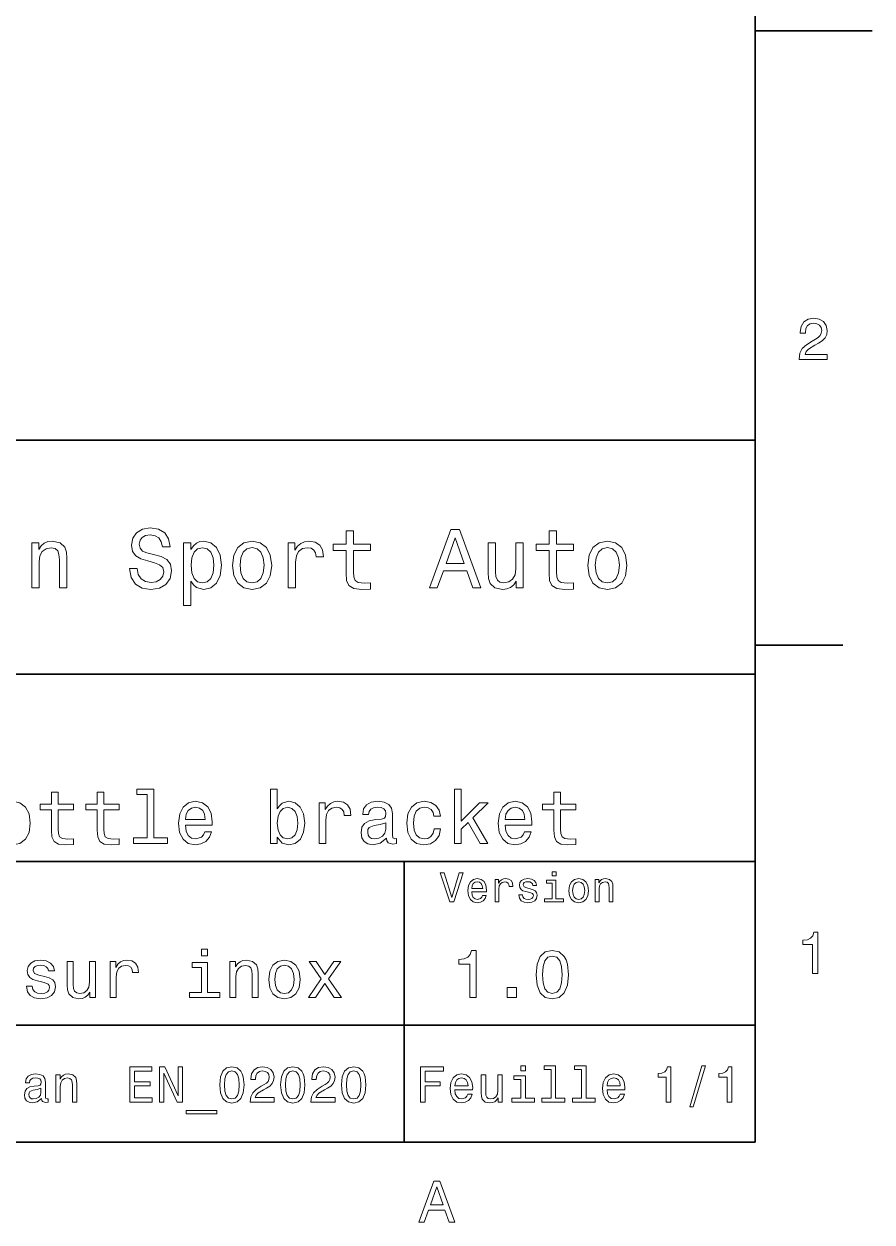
# Model space of a CAD drawing. Extents: x 0 to 297, y 0 to 210.
# Drawn here: x 224.5 to 297, y 3.2 to 105.6 of the extents above; entities that cross this region are included whole.
import ezdxf

# ---------------------------------------------------------------- set-up
doc = ezdxf.new("R2010")
doc.units = 0

msp = doc.modelspace()

# ---------------------------------------------------------------- linework, layer by layer
at = {"color": 7, "lineweight": 35}
for p, q in [((287, 10), (287, 200)), ((97, 70), (287, 70)), ((287, 70), (287, 10)), ((162, 50), (287, 50)), ((162, 34), (287, 34)), ((257, 10), (257, 34)), ((162, 20), (287, 20)), ((10, 10), (287, 10)), ((97, 10), (287, 10))]:
    msp.add_line(p, q, dxfattribs=at)
at = {"color": 7, "lineweight": 35, "ltscale": 0.25}
msp.add_line((287, 105), (297, 105), dxfattribs=at)
at = {"color": 7, "lineweight": 35, "ltscale": 0.1875}
msp.add_line((287, 52.5), (294.5, 52.5), dxfattribs=at)
at = {"color": 7, "lineweight": 13}
for points in [[(290.76947, 76.916786), (293.175079, 76.916786), (293.175079, 77.350502), (291.273773, 77.350502), (291.3797, 77.587532), (291.561249, 77.784218), (292.121033, 78.142288), (292.418579, 78.293587), (292.751434, 78.510445), (292.988464, 78.762604), (293.124634, 79.060158), (293.175079, 79.398056), (293.089355, 79.821686), (292.852325, 80.154541), (292.489197, 80.366356), (292.020172, 80.442001), (291.536041, 80.35627), (291.167877, 80.119232), (290.930847, 79.740997), (290.850159, 79.241714), (290.850159, 79.171112), (291.309082, 79.171112), (291.309082, 79.211456), (291.354462, 79.554398), (291.490631, 79.806557), (291.707489, 79.967941), (291.994965, 80.023415), (292.287476, 79.972984), (292.504333, 79.846901), (292.645538, 79.650215), (292.695984, 79.403099), (292.660675, 79.171112), (292.56485, 78.974426), (292.403473, 78.802956), (292.181549, 78.651657), (291.884003, 78.490273), (291.389771, 78.177589), (291.041779, 77.844742), (290.835022, 77.441284), (290.76947, 76.931915)], [(234.20462, 59.030979), (233.548996, 59.030979), (233.693085, 58.267288), (234.053314, 57.70533), (234.608078, 57.366714), (235.357361, 57.244236), (236.099426, 57.359509), (236.654175, 57.67651), (237.007202, 58.17363), (237.136902, 58.82925), (237.028824, 59.420029), (236.726227, 59.801872), (236.236313, 60.054031), (235.580704, 60.241352), (235.018738, 60.378242), (234.651306, 60.536743), (234.442368, 60.767288), (234.377533, 61.127522), (234.442368, 61.451729), (234.629684, 61.696686), (234.917877, 61.862389), (235.314133, 61.920029), (235.71759, 61.84798), (236.034592, 61.653458), (236.24353, 61.32925), (236.344391, 60.889767), (237, 60.889767), (237, 60.904179), (236.884735, 61.581409), (236.546112, 62.085732), (236.01297, 62.402737), (235.292511, 62.510807), (234.644104, 62.402737), (234.139771, 62.100143), (233.815567, 61.631844), (233.700287, 61.026657), (233.793961, 60.486309), (234.067734, 60.118874), (234.5, 59.873917), (235.09079, 59.6866), (235.674362, 59.520893), (236.113831, 59.362389), (236.380402, 59.131844), (236.47406, 58.757202), (236.387619, 58.375359), (236.164276, 58.087173), (235.825653, 57.907059), (235.386169, 57.849422), (234.896255, 57.928673), (234.521622, 58.159222), (234.283875, 58.533859)], [(252.05043, 60.579971), (252.05043, 58.64193), (252.093658, 58.015129), (252.29538, 57.582851), (252.698853, 57.330688), (253.383286, 57.244236), (254.132568, 57.280258), (254.132568, 57.827808), (253.585022, 57.78458), (253.087891, 57.842216), (252.82132, 58.022331), (252.706055, 58.324928), (252.684448, 58.75), (252.684448, 60.579971), (254.132568, 60.579971), (254.132568, 61.120316), (252.684448, 61.120316), (252.684448, 62.251438), (252.05043, 62.251438), (252.05043, 61.120316), (250.955322, 61.120316), (250.955322, 60.579971)], [(259.175781, 57.381123), (259.838623, 57.381123), (260.364563, 58.850864), (262.360229, 58.850864), (262.886169, 57.381123), (263.563416, 57.381123), (261.733429, 62.388329), (260.998566, 62.388329)], [(260.595093, 59.463257), (261.365997, 61.667866), (262.136902, 59.463257)], [(269.399109, 60.579971), (269.399109, 58.64193), (269.442352, 58.015129), (269.644073, 57.582851), (270.047546, 57.330688), (270.731995, 57.244236), (271.481262, 57.280258), (271.481262, 57.827808), (270.933716, 57.78458), (270.436584, 57.842216), (270.170013, 58.022331), (270.054749, 58.324928), (270.033142, 58.75), (270.033142, 60.579971), (271.481262, 60.579971), (271.481262, 61.120316), (270.033142, 61.120316), (270.033142, 62.251438), (269.399109, 62.251438), (269.399109, 61.120316), (268.304016, 61.120316), (268.304016, 60.579971)], [(225.177246, 57.381123), (225.811249, 57.381123), (225.811249, 59.614552), (225.876083, 60.12608), (226.085022, 60.500717), (226.409225, 60.731266), (226.841507, 60.817722), (227.187317, 60.745674), (227.403458, 60.551151), (227.511536, 60.226944), (227.547546, 59.794666), (227.547546, 57.381123), (228.181564, 57.381123), (228.181564, 59.924351), (228.15274, 60.435879), (228.023056, 60.86095), (227.597992, 61.25), (226.935165, 61.386887), (226.567719, 61.336452), (226.257935, 61.199566), (225.991364, 60.969017), (225.782425, 60.659222), (225.782425, 61.25), (225.177246, 61.25)], [(238.786743, 60.652016), (238.786743, 61.25), (238.15274, 61.25), (238.15274, 55.882565), (238.786743, 55.882565), (238.786743, 57.971901), (239.010101, 57.633286), (239.262253, 57.409943), (239.896271, 57.244236), (240.50145, 57.381123), (240.976959, 57.791786), (241.286743, 58.440201), (241.402023, 59.319164), (241.286743, 60.190922), (240.976959, 60.839336), (240.50145, 61.242794), (239.896271, 61.386887), (239.550446, 61.343658), (239.255051, 61.206772), (239.002899, 60.976223)], [(239.788193, 57.8134), (239.363129, 57.907059), (239.053314, 58.195244), (238.858795, 58.663544), (238.793945, 59.319164), (238.858795, 59.967579), (239.053314, 60.435879), (239.363129, 60.716858), (239.788193, 60.817722), (240.177246, 60.716858), (240.48703, 60.428673), (240.681564, 59.960373), (240.753601, 59.319164), (240.681564, 58.67075), (240.48703, 58.195244), (240.177246, 57.907059)], [(242.338623, 59.311958), (242.453888, 58.432995), (242.785309, 57.78458), (243.311249, 57.381123), (244.017303, 57.244236), (244.716141, 57.381123), (245.242081, 57.777374), (245.573486, 58.425793), (245.695969, 59.311958), (245.573486, 60.190922), (245.242081, 60.846542), (244.716141, 61.242794), (244.017303, 61.386887), (243.311249, 61.242794), (242.785309, 60.839336), (242.453888, 60.190922)], [(242.98703, 59.319164), (243.05188, 59.967579), (243.253601, 60.435879), (243.57782, 60.72406), (244.017303, 60.824928), (244.449585, 60.72406), (244.773773, 60.443081), (244.97551, 59.967579), (245.047546, 59.319164), (244.97551, 58.663544), (244.773773, 58.188038), (244.449585, 57.899853), (244.017303, 57.806194), (243.57782, 57.899853), (243.253601, 58.188038), (243.05188, 58.663544)], [(247.100861, 57.381123), (247.734863, 57.381123), (247.734863, 59.592937), (247.799713, 60.12608), (247.994232, 60.507923), (248.311249, 60.738472), (248.736313, 60.817722), (249.053314, 60.767288), (249.291077, 60.623199), (249.435165, 60.378242), (249.485596, 60.046829), (250.126801, 60.046829), (250.040344, 60.630402), (249.802597, 61.048271), (249.406342, 61.30043), (248.865997, 61.386887), (248.498566, 61.32925), (248.181549, 61.185158), (247.900574, 60.940201), (247.677246, 60.608788), (247.677246, 61.25), (247.100861, 61.25)], [(267.194519, 61.25), (266.560516, 61.25), (266.560516, 59.016571), (266.488464, 58.497837), (266.279541, 58.123196), (265.955322, 57.892651), (265.530243, 57.820602), (265.19165, 57.878242), (264.975494, 58.051151), (264.853027, 58.346542), (264.824219, 58.764408), (264.824219, 61.25), (264.190186, 61.25), (264.190186, 58.706772), (264.211792, 58.195244), (264.348694, 57.770172), (264.766571, 57.381123), (265.436584, 57.244236), (265.796814, 57.294666), (266.106628, 57.424351), (266.373199, 57.647694), (266.589325, 57.971901), (266.589325, 57.381123), (267.194519, 57.381123)], [(272.698853, 59.311958), (272.814117, 58.432995), (273.145508, 57.78458), (273.671448, 57.381123), (274.377502, 57.244236), (275.076355, 57.381123), (275.602295, 57.777374), (275.933716, 58.425793), (276.056183, 59.311958), (275.933716, 60.190922), (275.602295, 60.846542), (275.076355, 61.242794), (274.377502, 61.386887), (273.671448, 61.242794), (273.145508, 60.839336), (272.814117, 60.190922)], [(273.34726, 59.319164), (273.412109, 59.967579), (273.613831, 60.435879), (273.938019, 60.72406), (274.377502, 60.824928), (274.809784, 60.72406), (275.134003, 60.443081), (275.335724, 59.967579), (275.407776, 59.319164), (275.335724, 58.663544), (275.134003, 58.188038), (274.809784, 57.899853), (274.377502, 57.806194), (273.938019, 57.899853), (273.613831, 58.188038), (273.412109, 58.663544)], [(235.051147, 39.706051), (235.051147, 36.010086), (233.877533, 36.010086), (233.877533, 35.530258), (236.78891, 35.530258), (236.78891, 36.010086), (235.621765, 36.010086), (235.621765, 40.185879), (234.156342, 40.185879), (234.156342, 39.706051)], [(246.164993, 36.068443), (246.586456, 35.569164), (247.163544, 35.407059), (247.708221, 35.530258), (248.142654, 35.899857), (248.414993, 36.489914), (248.518738, 37.274494), (248.414993, 38.059078), (248.136169, 38.642651), (247.708221, 39.005764), (247.163544, 39.135445), (246.592941, 38.966858), (246.359512, 38.759365), (246.164993, 38.480545), (246.164993, 40.185879), (245.594391, 40.185879), (245.594391, 35.530258), (246.164993, 35.530258)], [(261.318451, 35.530258), (261.889038, 35.530258), (261.889038, 36.755764), (262.485596, 37.332851), (263.510071, 35.530258), (264.152039, 35.530258), (262.874634, 37.728386), (264.184448, 39.012245), (263.464691, 39.012245), (261.889038, 37.443081), (261.889038, 40.185879), (261.318451, 40.185879)], [(222.037476, 37.268009), (222.14122, 36.476944), (222.439484, 35.893372), (222.912827, 35.530258), (223.548279, 35.407059), (224.177246, 35.530258), (224.650574, 35.886887), (224.948853, 36.470459), (225.059082, 37.268009), (224.948853, 38.059078), (224.650574, 38.649136), (224.177246, 39.005764), (223.548279, 39.135445), (222.912827, 39.005764), (222.439484, 38.642651), (222.14122, 38.059078)], [(226.874649, 38.409222), (226.874649, 36.664986), (226.913544, 36.100864), (227.095108, 35.711815), (227.458221, 35.484871), (228.074219, 35.407059), (228.748566, 35.43948), (228.748566, 35.932274), (228.255768, 35.893372), (227.808365, 35.945244), (227.568451, 36.107349), (227.464706, 36.379681), (227.445251, 36.762245), (227.445251, 38.409222), (228.748566, 38.409222), (228.748566, 38.895531), (227.445251, 38.895531), (227.445251, 39.913544), (226.874649, 39.913544), (226.874649, 38.895531), (225.889053, 38.895531), (225.889053, 38.409222)], [(230.778107, 38.409222), (230.778107, 36.664986), (230.817001, 36.100864), (230.998566, 35.711815), (231.361679, 35.484871), (231.977661, 35.407059), (232.652023, 35.43948), (232.652023, 35.932274), (232.159225, 35.893372), (231.711823, 35.945244), (231.471909, 36.107349), (231.368164, 36.379681), (231.348709, 36.762245), (231.348709, 38.409222), (232.652023, 38.409222), (232.652023, 38.895531), (231.348709, 38.895531), (231.348709, 39.913544), (230.778107, 39.913544), (230.778107, 38.895531), (229.792511, 38.895531), (229.792511, 38.409222)], [(238.319168, 37.105907), (240.601593, 37.105907), (240.608063, 37.371758), (240.504333, 38.117435), (240.219025, 38.675072), (239.765137, 39.012245), (239.162109, 39.135445), (238.572052, 39.005764), (238.118164, 38.642651), (237.82637, 38.052593), (237.722626, 37.274494), (237.819885, 36.476944), (238.111679, 35.893372), (238.559082, 35.530258), (239.142654, 35.407059), (239.648422, 35.491352), (240.0634, 35.711815), (240.368164, 36.061958), (240.543228, 36.528816), (239.979111, 36.528816), (239.862396, 36.269451), (239.693802, 36.074928), (239.213974, 35.919308), (238.844391, 35.990631), (238.565567, 36.217579), (238.384003, 36.587173), (238.319168, 37.086452)], [(249.744232, 35.530258), (250.31485, 35.530258), (250.31485, 37.520893), (250.373199, 38.000721), (250.548279, 38.344379), (250.833588, 38.551872), (251.216141, 38.623199), (251.501434, 38.577808), (251.715424, 38.448124), (251.845108, 38.227665), (251.890503, 37.929394), (252.46759, 37.929394), (252.389771, 38.454609), (252.175797, 38.830692), (251.819168, 39.057636), (251.332855, 39.135445), (251.002167, 39.083572), (250.716858, 38.953888), (250.463989, 38.733429), (250.26297, 38.435158), (250.26297, 39.012245), (249.744232, 39.012245)], [(255.502167, 35.98415), (255.502167, 35.964695), (255.534576, 35.744236), (255.631851, 35.588615), (256.040344, 35.465416), (256.358063, 35.517288), (256.358063, 35.958214), (256.221924, 35.938759), (256.040344, 36.023052), (256.007935, 36.282421), (256.007935, 38.085014), (255.930115, 38.545387), (255.703171, 38.869595), (255.307648, 39.064121), (254.75, 39.135445), (254.205338, 39.057636), (253.803314, 38.837173), (253.550446, 38.493515), (253.466141, 38.039623), (253.466141, 38.000721), (253.978394, 38.000721), (254.023773, 38.273052), (254.166428, 38.467579), (254.399857, 38.584293), (254.73056, 38.629681), (255.048279, 38.59726), (255.275223, 38.5), (255.411377, 38.331409), (255.456787, 38.09798), (255.430847, 37.825645), (255.327087, 37.68948), (255.067719, 37.624638), (254.581421, 37.572765), (254.023773, 37.456051), (253.628235, 37.248558), (253.394806, 36.924351), (253.323486, 36.444523), (253.388336, 36.016571), (253.58934, 35.698845), (253.913544, 35.497837), (254.360962, 35.426514), (254.963989, 35.562679)], [(259.554749, 37.858067), (260.118896, 37.858067), (260.002167, 38.376801), (259.723328, 38.785301), (259.28891, 39.038185), (258.724792, 39.135445), (258.102295, 39.005764), (257.628967, 38.642651), (257.330688, 38.052593), (257.226959, 37.261528), (257.324219, 36.476944), (257.615997, 35.893372), (258.076355, 35.530258), (258.705322, 35.407059), (259.26297, 35.504322), (259.697418, 35.776657), (259.995667, 36.204609), (260.125366, 36.775215), (259.580688, 36.775215), (259.483429, 36.412102), (259.30188, 36.139767), (259.042511, 35.97118), (258.724792, 35.919308), (258.329254, 36.003601), (258.043945, 36.262966), (257.868896, 36.684437), (257.810516, 37.280979), (257.868896, 37.864552), (258.050446, 38.286022), (258.342224, 38.545387), (258.724792, 38.636166), (259.061951, 38.577808), (259.31485, 38.428673), (259.483429, 38.182274)], [(265.643372, 37.105907), (267.925781, 37.105907), (267.932281, 37.371758), (267.828522, 38.117435), (267.543213, 38.675072), (267.089355, 39.012245), (266.486328, 39.135445), (265.89624, 39.005764), (265.442383, 38.642651), (265.150574, 38.052593), (265.046814, 37.274494), (265.144104, 36.476944), (265.435883, 35.893372), (265.883301, 35.530258), (266.466858, 35.407059), (266.972626, 35.491352), (267.387604, 35.711815), (267.692383, 36.061958), (267.867432, 36.528816), (267.303314, 36.528816), (267.186584, 36.269451), (267.018005, 36.074928), (266.538177, 35.919308), (266.168579, 35.990631), (265.889771, 36.217579), (265.708221, 36.587173), (265.643372, 37.086452)], [(269.812683, 38.409222), (269.812683, 36.664986), (269.851593, 36.100864), (270.033142, 35.711815), (270.39624, 35.484871), (271.012268, 35.407059), (271.686584, 35.43948), (271.686584, 35.932274), (271.193787, 35.893372), (270.746399, 35.945244), (270.50647, 36.107349), (270.40274, 36.379681), (270.383301, 36.762245), (270.383301, 38.409222), (271.686584, 38.409222), (271.686584, 38.895531), (270.383301, 38.895531), (270.383301, 39.913544), (269.812683, 39.913544), (269.812683, 38.895531), (268.827087, 38.895531), (268.827087, 38.409222)], [(238.319168, 37.585735), (238.390488, 38.033138), (238.565567, 38.363831), (238.831421, 38.564842), (239.181549, 38.636166), (239.525223, 38.564842), (239.791077, 38.363831), (239.953171, 38.033138), (240.011536, 37.585735)], [(247.935165, 37.274494), (247.870331, 36.690922), (247.695251, 36.262966), (247.416428, 36.003601), (247.066284, 35.919308), (246.683716, 36.003601), (246.404907, 36.262966), (246.229828, 36.684437), (246.171478, 37.274494), (246.229828, 37.858067), (246.404907, 38.279537), (246.683716, 38.532421), (247.066284, 38.623199), (247.416428, 38.532421), (247.695251, 38.273052), (247.870331, 37.851585)], [(265.643372, 37.585735), (265.714691, 38.033138), (265.889771, 38.363831), (266.15564, 38.564842), (266.505768, 38.636166), (266.849426, 38.564842), (267.115265, 38.363831), (267.277374, 38.033138), (267.335754, 37.585735)], [(255.437317, 36.749279), (255.359512, 36.412102), (255.152023, 36.152737), (254.84079, 35.98415), (254.458221, 35.925793), (254.211823, 35.958214), (254.036743, 36.061958), (253.926514, 36.243515), (253.894104, 36.496395), (253.920029, 36.723343), (254.023773, 36.885445), (254.438766, 37.067001), (254.963989, 37.14481), (255.437317, 37.30043)], [(261.71109, 33.03458), (261.08429, 30.905619), (260.439484, 33.03458), (260.09726, 33.03458), (260.904175, 30.530979), (261.264404, 30.530979), (262.053314, 33.03458)], [(269.992798, 33.117435), (269.657776, 33.117435), (269.657776, 32.757202), (269.992798, 32.757202)], [(262.784576, 31.40634), (264.052582, 31.40634), (264.056183, 31.554033), (263.998566, 31.9683), (263.840057, 32.278099), (263.587891, 32.465416), (263.252869, 32.533859), (262.925079, 32.461815), (262.672913, 32.260086), (262.510803, 31.932276), (262.453156, 31.5), (262.507202, 31.056915), (262.669312, 30.732708), (262.917877, 30.530979), (263.242065, 30.462536), (263.523041, 30.509365), (263.753601, 30.631844), (263.922913, 30.826368), (264.020172, 31.085733), (263.706787, 31.085733), (263.641937, 30.941643), (263.548279, 30.833572), (263.281708, 30.747118), (263.076355, 30.786743), (262.921478, 30.912823), (262.820618, 31.118155), (262.784576, 31.395533)], [(262.784576, 31.672911), (262.824219, 31.921469), (262.921478, 32.105186), (263.069153, 32.216858), (263.263702, 32.256485), (263.45462, 32.216858), (263.602295, 32.105186), (263.692352, 31.921469), (263.724792, 31.672911)], [(264.794678, 30.530979), (265.111664, 30.530979), (265.111664, 31.636887), (265.144104, 31.903458), (265.241364, 32.094379), (265.399841, 32.209652), (265.612396, 32.249279), (265.770905, 32.224064), (265.889771, 32.152016), (265.961823, 32.029537), (265.98703, 31.863832), (266.307648, 31.863832), (266.264404, 32.155621), (266.145538, 32.364552), (265.947418, 32.490635), (265.677246, 32.533859), (265.49353, 32.505043), (265.335022, 32.432995), (265.194519, 32.310516), (265.082855, 32.144814), (265.082855, 32.465416), (264.794678, 32.465416)], [(267.791779, 31.658501), (267.485596, 31.730547), (267.258636, 31.8134), (267.182983, 31.982708), (267.20462, 32.101585), (267.280273, 32.188038), (267.40274, 32.242073), (267.579254, 32.263687), (267.748566, 32.242073), (267.881836, 32.177231), (267.968292, 32.079971), (268.004333, 31.950287), (268.314117, 31.950287), (268.314117, 31.957493), (268.260101, 32.191643), (268.112396, 32.375359), (267.881836, 32.490635), (267.579254, 32.533859), (267.273041, 32.490635), (267.049713, 32.371758), (266.90921, 32.195244), (266.865997, 31.971901), (266.898407, 31.755764), (266.999268, 31.604465), (267.164978, 31.496397), (267.406342, 31.420748), (267.759369, 31.334293), (267.975494, 31.244236), (268.033142, 31.17219), (268.054749, 31.064121), (268.022339, 30.930836), (267.935883, 30.829971), (267.79538, 30.765129), (267.608063, 30.743515), (267.409943, 30.765129), (267.265839, 30.840778), (267.168579, 30.963255), (267.128967, 31.132565), (266.822754, 31.132565), (266.873199, 30.844379), (267.020905, 30.635447), (267.255035, 30.509365), (267.579254, 30.462536), (267.917877, 30.509365), (268.166412, 30.635447), (268.317719, 30.837175), (268.371765, 31.100143), (268.332123, 31.327089), (268.220459, 31.481987), (268.036743, 31.582851)], [(269.981995, 30.79755), (269.981995, 32.400574), (269.167877, 32.400574), (269.167877, 32.130402), (269.664978, 32.130402), (269.664978, 30.79755), (269.016571, 30.79755), (269.016571, 30.530979), (270.637604, 30.530979), (270.637604, 30.79755)], [(271.087891, 31.496397), (271.145538, 31.056915), (271.311249, 30.732708), (271.574219, 30.530979), (271.927246, 30.462536), (272.276672, 30.530979), (272.539612, 30.729107), (272.705322, 31.053314), (272.766571, 31.496397), (272.705322, 31.935879), (272.539612, 32.263687), (272.276672, 32.461815), (271.927246, 32.533859), (271.574219, 32.461815), (271.311249, 32.260086), (271.145538, 31.935879)], [(271.412109, 31.5), (271.444519, 31.824207), (271.54538, 32.058357), (271.707489, 32.20245), (271.927246, 32.25288), (272.143372, 32.20245), (272.305481, 32.061958), (272.406342, 31.824207), (272.442352, 31.5), (272.406342, 31.17219), (272.305481, 30.934437), (272.143372, 30.790344), (271.927246, 30.743515), (271.707489, 30.790344), (271.54538, 30.934437), (271.444519, 31.17219)], [(273.350159, 30.530979), (273.667145, 30.530979), (273.667145, 31.647694), (273.699554, 31.903458), (273.804047, 32.090778), (273.966125, 32.206051), (274.182281, 32.249279), (274.355194, 32.213257), (274.463257, 32.115993), (274.517303, 31.95389), (274.535309, 31.737751), (274.535309, 30.530979), (274.852295, 30.530979), (274.852295, 31.802593), (274.837891, 32.058357), (274.773041, 32.270893), (274.560516, 32.465416), (274.229095, 32.533859), (274.04538, 32.508644), (273.890503, 32.440201), (273.757202, 32.324928), (273.65274, 32.170029), (273.65274, 32.465416), (273.350159, 32.465416)], [(291.909241, 24.416786), (292.368164, 24.416786), (292.368164, 27.942001), (292.025208, 27.942001), (291.934448, 27.634365), (291.752899, 27.427593), (291.475525, 27.306557), (291.092224, 27.266211), (291.092224, 26.90814), (291.909241, 26.90814)], [(240.216141, 26.49856), (239.680115, 26.49856), (239.680115, 25.922192), (240.216141, 25.922192)], [(262.631134, 22.360231), (263.155609, 22.360231), (263.155609, 26.38905), (262.763702, 26.38905), (262.659943, 26.037464), (262.452454, 25.801153), (262.135437, 25.662825), (261.697418, 25.616714), (261.697418, 25.207493), (262.631134, 25.207493)], [(268.285309, 24.314121), (268.371765, 23.409224), (268.642639, 22.763689), (269.074921, 22.371759), (269.674347, 22.244957), (270.268005, 22.371759), (270.700287, 22.763689), (270.965424, 23.409224), (271.057648, 24.314121), (270.965424, 25.213257), (270.855896, 25.570606), (270.700287, 25.864553), (270.268005, 26.256485), (269.674347, 26.38905), (269.074921, 26.256485), (268.642639, 25.858791), (268.371765, 25.213257)], [(268.838623, 24.314121), (268.884735, 25.011528), (269.028809, 25.51297), (269.288177, 25.806917), (269.674347, 25.910664), (270.054749, 25.806917), (270.314117, 25.51297), (270.458221, 25.011528), (270.504333, 24.314121), (270.458221, 23.610952), (270.314117, 23.10951), (270.054749, 22.815563), (269.674347, 22.717581), (269.288177, 22.815563), (269.028809, 23.10951), (268.884735, 23.610952)], [(226.285309, 24.164267), (225.79538, 24.279539), (225.432281, 24.412106), (225.311234, 24.682999), (225.345825, 24.873199), (225.466858, 25.011528), (225.662827, 25.097984), (225.945251, 25.132565), (226.216141, 25.097984), (226.429398, 24.994238), (226.567719, 24.838617), (226.625366, 24.631124), (227.121033, 24.631124), (227.121033, 24.642653), (227.034576, 25.017292), (226.798264, 25.311239), (226.429398, 25.495678), (225.945251, 25.564842), (225.455322, 25.495678), (225.097977, 25.305477), (224.873199, 25.023056), (224.804031, 24.665707), (224.855911, 24.319885), (225.017288, 24.07781), (225.28241, 23.9049), (225.668579, 23.783863), (226.233429, 23.645535), (226.579254, 23.501442), (226.671463, 23.386168), (226.706055, 23.213257), (226.654175, 23), (226.515839, 22.838617), (226.291061, 22.734871), (225.991348, 22.700289), (225.674347, 22.734871), (225.443802, 22.855909), (225.288177, 23.051874), (225.224777, 23.322767), (224.734863, 23.322767), (224.815552, 22.861671), (225.05188, 22.527378), (225.426514, 22.325649), (225.945251, 22.250721), (226.48703, 22.325649), (226.88472, 22.527378), (227.126801, 22.850145), (227.213257, 23.270895), (227.149857, 23.634007), (226.971176, 23.881845), (226.677231, 24.043228)], [(230.625366, 25.455332), (230.118149, 25.455332), (230.118149, 23.668589), (230.060516, 23.253603), (229.893372, 22.953892), (229.634003, 22.769453), (229.293945, 22.711817), (229.023056, 22.757925), (228.850143, 22.896254), (228.752167, 23.132566), (228.729095, 23.46686), (228.729095, 25.455332), (228.221893, 25.455332), (228.221893, 23.42075), (228.239197, 23.011528), (228.348694, 22.671471), (228.682999, 22.360231), (229.219025, 22.250721), (229.507202, 22.291067), (229.755035, 22.394814), (229.968292, 22.573488), (230.141205, 22.832853), (230.141205, 22.360231), (230.625366, 22.360231)], [(231.899139, 22.360231), (232.406342, 22.360231), (232.406342, 24.129684), (232.458206, 24.556196), (232.613831, 24.861671), (232.867432, 25.04611), (233.207489, 25.10951), (233.46109, 25.069164), (233.651291, 24.953892), (233.766571, 24.757925), (233.806915, 24.492796), (234.319885, 24.492796), (234.250717, 24.959656), (234.060516, 25.293949), (233.743515, 25.495678), (233.311234, 25.564842), (233.017288, 25.518732), (232.763687, 25.40346), (232.53891, 25.207493), (232.360229, 24.942364), (232.360229, 25.455332), (231.899139, 25.455332)], [(240.198853, 22.786745), (240.198853, 25.351585), (238.896255, 25.351585), (238.896255, 24.91931), (239.69165, 24.91931), (239.69165, 22.786745), (238.654175, 22.786745), (238.654175, 22.360231), (241.247833, 22.360231), (241.247833, 22.786745)], [(242.118164, 22.360231), (242.625366, 22.360231), (242.625366, 24.146975), (242.677231, 24.556196), (242.844391, 24.855909), (243.103745, 25.040346), (243.44957, 25.10951), (243.726227, 25.051874), (243.899139, 24.896254), (243.985596, 24.636889), (244.014404, 24.291067), (244.014404, 22.360231), (244.521606, 22.360231), (244.521606, 24.394814), (244.498566, 24.804035), (244.394806, 25.144093), (244.054749, 25.455332), (243.524506, 25.564842), (243.230545, 25.524496), (242.982712, 25.414986), (242.769455, 25.230549), (242.60231, 24.98271), (242.60231, 25.455332), (242.118164, 25.455332)], [(245.438049, 23.9049), (245.530258, 23.201731), (245.795395, 22.682999), (246.216141, 22.360231), (246.780975, 22.250721), (247.340057, 22.360231), (247.760803, 22.677235), (248.02594, 23.195967), (248.123917, 23.9049), (248.02594, 24.60807), (247.760803, 25.132565), (247.340057, 25.449568), (246.780975, 25.564842), (246.216141, 25.449568), (245.795395, 25.126802), (245.530258, 24.60807)], [(245.956772, 23.910664), (246.008652, 24.429396), (246.170029, 24.804035), (246.429398, 25.034582), (246.780975, 25.115274), (247.126801, 25.034582), (247.386169, 24.809799), (247.547546, 24.429396), (247.605194, 23.910664), (247.547546, 23.386168), (247.386169, 23.005764), (247.126801, 22.775217), (246.780975, 22.700289), (246.429398, 22.775217), (246.170029, 23.005764), (246.008652, 23.386168)], [(249.426514, 22.360231), (250.221909, 23.564842), (251.040344, 22.360231), (251.651306, 22.360231), (250.544678, 23.956774), (251.587891, 25.455332), (251, 25.455332), (250.244965, 24.331413), (249.489914, 25.455332), (248.890503, 25.455332), (249.916428, 23.95101), (248.832855, 22.360231)], [(265.806915, 22.360231), (266.602295, 22.360231), (266.602295, 23.219021), (265.806915, 23.219021)], [(233.574921, 13.428675), (235.476944, 13.428675), (235.476944, 13.791787), (233.97261, 13.791787), (233.97261, 14.807637), (235.312668, 14.807637), (235.312668, 15.166427), (233.97261, 15.166427), (233.97261, 16.065563), (235.442352, 16.065563), (235.442352, 16.428675), (233.574921, 16.428675)], [(236.099411, 13.428675), (236.458206, 13.428675), (236.458206, 15.888329), (237.608063, 13.428675), (238.070602, 13.428675), (238.070602, 16.428675), (237.707489, 16.428675), (237.707489, 13.969021), (236.570602, 16.428675), (236.099411, 16.428675)], [(241.247833, 14.894093), (241.312668, 14.215418), (241.515839, 13.731268), (241.840057, 13.43732), (242.289612, 13.342219), (242.734863, 13.43732), (243.059067, 13.731268), (243.257919, 14.215418), (243.327087, 14.894093), (243.257919, 15.568444), (243.175781, 15.836456), (243.059067, 16.056917), (242.734863, 16.350864), (242.289612, 16.450289), (241.840057, 16.350864), (241.515839, 16.052593), (241.312668, 15.568444)], [(243.837173, 13.428675), (245.899124, 13.428675), (245.899124, 13.800432), (244.26944, 13.800432), (244.360229, 14.003603), (244.515839, 14.172191), (244.995667, 14.479107), (245.250717, 14.60879), (245.536011, 14.794669), (245.739182, 15.010807), (245.855896, 15.26585), (245.899124, 15.555476), (245.825638, 15.918589), (245.622467, 16.203892), (245.311234, 16.385447), (244.90921, 16.450289), (244.494232, 16.376802), (244.178665, 16.173632), (243.975494, 15.849424), (243.906342, 15.421471), (243.906342, 15.360951), (244.299713, 15.360951), (244.299713, 15.395534), (244.338608, 15.689482), (244.455322, 15.905621), (244.641205, 16.043949), (244.887604, 16.091499), (245.138321, 16.048271), (245.324203, 15.940203), (245.445236, 15.771614), (245.488464, 15.559799), (245.458206, 15.360951), (245.376068, 15.192364), (245.237747, 15.045389), (245.047546, 14.915707), (244.792496, 14.777378), (244.368866, 14.509366), (244.070602, 14.224064), (243.893372, 13.878242), (243.837173, 13.441643)], [(246.452438, 14.894093), (246.517288, 14.215418), (246.720459, 13.731268), (247.044662, 13.43732), (247.494232, 13.342219), (247.939468, 13.43732), (248.263687, 13.731268), (248.462524, 14.215418), (248.531693, 14.894093), (248.462524, 15.568444), (248.380402, 15.836456), (248.263687, 16.056917), (247.939468, 16.350864), (247.494232, 16.450289), (247.044662, 16.350864), (246.720459, 16.052593), (246.517288, 15.568444)], [(249.041779, 13.428675), (251.103745, 13.428675), (251.103745, 13.800432), (249.47406, 13.800432), (249.564835, 14.003603), (249.720459, 14.172191), (250.200287, 14.479107), (250.455322, 14.60879), (250.740631, 14.794669), (250.943802, 15.010807), (251.060516, 15.26585), (251.103745, 15.555476), (251.030258, 15.918589), (250.827087, 16.203892), (250.515839, 16.385447), (250.113831, 16.450289), (249.698837, 16.376802), (249.38327, 16.173632), (249.180115, 15.849424), (249.110947, 15.421471), (249.110947, 15.360951), (249.504318, 15.360951), (249.504318, 15.395534), (249.543213, 15.689482), (249.659943, 15.905621), (249.84581, 16.043949), (250.092209, 16.091499), (250.342926, 16.048271), (250.528809, 15.940203), (250.649841, 15.771614), (250.693085, 15.559799), (250.662811, 15.360951), (250.580688, 15.192364), (250.442352, 15.045389), (250.252151, 14.915707), (249.997116, 14.777378), (249.573486, 14.509366), (249.275208, 14.224064), (249.097977, 13.878242), (249.041779, 13.441643)], [(251.657059, 14.894093), (251.721893, 14.215418), (251.925064, 13.731268), (252.249268, 13.43732), (252.698837, 13.342219), (253.144089, 13.43732), (253.468292, 13.731268), (253.667145, 14.215418), (253.736298, 14.894093), (253.667145, 15.568444), (253.585007, 15.836456), (253.468292, 16.056917), (253.144089, 16.350864), (252.698837, 16.450289), (252.249268, 16.350864), (251.925064, 16.052593), (251.721893, 15.568444)], [(258.414978, 13.428675), (258.817017, 13.428675), (258.817017, 14.807637), (260.079254, 14.807637), (260.079254, 15.166427), (258.817017, 15.166427), (258.817017, 16.065563), (260.368866, 16.065563), (260.368866, 16.428675), (258.414978, 16.428675)], [(267.389038, 16.532421), (266.98703, 16.532421), (266.98703, 16.100145), (267.389038, 16.100145)], [(269.572052, 16.212536), (269.572052, 13.748559), (268.789612, 13.748559), (268.789612, 13.428675), (270.73056, 13.428675), (270.73056, 13.748559), (269.952454, 13.748559), (269.952454, 16.532421), (268.975494, 16.532421), (268.975494, 16.212536)], [(272.174347, 16.212536), (272.174347, 13.748559), (271.391937, 13.748559), (271.391937, 13.428675), (273.332855, 13.428675), (273.332855, 13.748559), (272.554749, 13.748559), (272.554749, 16.532421), (271.57782, 16.532421), (271.57782, 16.212536)], [(279.416443, 13.428675), (279.809814, 13.428675), (279.809814, 16.450289), (279.515839, 16.450289), (279.438049, 16.1866), (279.28241, 16.009367), (279.044678, 15.905621), (278.716125, 15.871038), (278.716125, 15.564121), (279.416443, 15.564121)], [(281.42218, 13.026657), (281.720459, 13.026657), (282.766571, 16.510807), (282.463989, 16.510807)], [(284.621033, 13.428675), (285.014404, 13.428675), (285.014404, 16.450289), (284.720459, 16.450289), (284.642639, 16.1866), (284.48703, 16.009367), (284.249268, 15.905621), (283.920746, 15.871038), (283.920746, 15.564121), (284.621033, 15.564121)], [(226.01297, 13.731268), (226.01297, 13.7183), (226.034592, 13.571326), (226.099426, 13.46758), (226.371765, 13.385448), (226.583588, 13.42003), (226.583588, 13.713977), (226.492798, 13.701009), (226.371765, 13.757205), (226.350159, 13.930116), (226.350159, 15.131845), (226.298279, 15.438761), (226.146973, 15.6549), (225.883286, 15.784582), (225.511536, 15.832133), (225.148422, 15.78026), (224.880402, 15.633286), (224.711823, 15.404179), (224.655624, 15.101585), (224.655624, 15.075649), (224.997131, 15.075649), (225.027374, 15.257205), (225.122482, 15.386889), (225.278107, 15.464698), (225.498566, 15.494957), (225.710388, 15.473343), (225.861679, 15.408502), (225.952454, 15.29611), (225.982712, 15.140491), (225.965424, 14.958934), (225.896255, 14.868156), (225.723343, 14.824928), (225.399139, 14.790346), (225.027374, 14.712537), (224.763687, 14.574208), (224.608078, 14.358069), (224.560516, 14.038185), (224.60376, 13.752882), (224.737762, 13.541066), (224.953888, 13.407061), (225.252167, 13.35951), (225.654175, 13.450289)], [(227.236313, 13.428675), (227.616714, 13.428675), (227.616714, 14.768732), (227.655624, 15.075649), (227.780975, 15.300432), (227.97551, 15.438761), (228.234879, 15.490635), (228.442368, 15.447407), (228.572052, 15.330692), (228.636887, 15.136168), (228.658508, 14.876801), (228.658508, 13.428675), (229.03891, 13.428675), (229.03891, 14.954612), (229.021622, 15.261528), (228.943817, 15.516571), (228.688766, 15.75), (228.291077, 15.832133), (228.070618, 15.801874), (227.884735, 15.719741), (227.724792, 15.581412), (227.599426, 15.395534), (227.599426, 15.75), (227.236313, 15.75)], [(241.662811, 14.894093), (241.697403, 15.417148), (241.805466, 15.793228), (242, 16.013689), (242.289612, 16.091499), (242.574921, 16.013689), (242.76944, 15.793228), (242.877518, 15.417148), (242.912094, 14.894093), (242.877518, 14.366715), (242.76944, 13.990634), (242.574921, 13.770173), (242.289612, 13.696686), (242, 13.770173), (241.805466, 13.990634), (241.697403, 14.366715)], [(246.867432, 14.894093), (246.902008, 15.417148), (247.010086, 15.793228), (247.204605, 16.013689), (247.494232, 16.091499), (247.779526, 16.013689), (247.97406, 15.793228), (248.082123, 15.417148), (248.116714, 14.894093), (248.082123, 14.366715), (247.97406, 13.990634), (247.779526, 13.770173), (247.494232, 13.696686), (247.204605, 13.770173), (247.010086, 13.990634), (246.902008, 14.366715)], [(252.072037, 14.894093), (252.106628, 15.417148), (252.214691, 15.793228), (252.40921, 16.013689), (252.698837, 16.091499), (252.984146, 16.013689), (253.178665, 15.793228), (253.286743, 15.417148), (253.32132, 14.894093), (253.286743, 14.366715), (253.178665, 13.990634), (252.984146, 13.770173), (252.698837, 13.696686), (252.40921, 13.770173), (252.214691, 13.990634), (252.106628, 14.366715)], [(261.341492, 14.479107), (262.863098, 14.479107), (262.867432, 14.656341), (262.798279, 15.153459), (262.608063, 15.525217), (262.305481, 15.75), (261.903473, 15.832133), (261.510101, 15.745678), (261.207489, 15.503603), (261.01297, 15.110231), (260.943817, 14.591499), (261.008636, 14.059798), (261.203156, 13.67075), (261.501434, 13.428675), (261.890503, 13.346542), (262.227661, 13.402739), (262.504333, 13.549712), (262.707489, 13.783141), (262.824219, 14.09438), (262.44812, 14.09438), (262.370331, 13.92147), (262.257935, 13.791787), (261.938049, 13.688041), (261.69165, 13.735591), (261.505768, 13.886888), (261.384735, 14.133286), (261.341492, 14.466139)], [(261.341492, 14.798992), (261.389038, 15.097262), (261.505768, 15.317724), (261.682983, 15.45173), (261.916412, 15.49928), (262.145538, 15.45173), (262.322754, 15.317724), (262.430847, 15.097262), (262.469727, 14.798992)], [(265.400574, 15.75), (265.020172, 15.75), (265.020172, 14.409943), (264.976959, 14.098703), (264.851593, 13.873919), (264.657074, 13.735591), (264.402008, 13.692364), (264.198853, 13.726946), (264.069153, 13.830692), (263.995667, 14.007925), (263.978394, 14.258646), (263.978394, 15.75), (263.597992, 15.75), (263.597992, 14.224064), (263.610962, 13.917148), (263.693085, 13.662104), (263.943817, 13.428675), (264.345825, 13.346542), (264.561951, 13.376801), (264.747833, 13.454611), (264.907776, 13.588617), (265.037476, 13.783141), (265.037476, 13.428675), (265.400574, 13.428675)], [(267.376068, 13.748559), (267.376068, 15.672191), (266.399139, 15.672191), (266.399139, 15.347983), (266.995667, 15.347983), (266.995667, 13.748559), (266.21759, 13.748559), (266.21759, 13.428675), (268.162811, 13.428675), (268.162811, 13.748559)], [(274.353027, 14.479107), (275.874634, 14.479107), (275.878967, 14.656341), (275.809814, 15.153459), (275.619598, 15.525217), (275.317017, 15.75), (274.914978, 15.832133), (274.521606, 15.745678), (274.219025, 15.503603), (274.024506, 15.110231), (273.955322, 14.591499), (274.020172, 14.059798), (274.214691, 13.67075), (274.51297, 13.428675), (274.902008, 13.346542), (275.239197, 13.402739), (275.515839, 13.549712), (275.719025, 13.783141), (275.835724, 14.09438), (275.459656, 14.09438), (275.381836, 13.92147), (275.26944, 13.791787), (274.949554, 13.688041), (274.703186, 13.735591), (274.517303, 13.886888), (274.39624, 14.133286), (274.353027, 14.466139)], [(274.353027, 14.798992), (274.400574, 15.097262), (274.517303, 15.317724), (274.694519, 15.45173), (274.927948, 15.49928), (275.157074, 15.45173), (275.33429, 15.317724), (275.442352, 15.097262), (275.481262, 14.798992)], [(225.969742, 14.241355), (225.917877, 14.016571), (225.779541, 13.84366), (225.572052, 13.731268), (225.317017, 13.692364), (225.15274, 13.713977), (225.036026, 13.783141), (224.96254, 13.904179), (224.940933, 14.072767), (224.958221, 14.224064), (225.027374, 14.332133), (225.304047, 14.453171), (225.654175, 14.505044), (225.969742, 14.60879)], [(238.386154, 12.711096), (238.386154, 12.408502), (240.988464, 12.408502), (240.988464, 12.711096)], [(258.266846, 3.166787), (258.730835, 3.166787), (259.098999, 4.195605), (260.495972, 4.195605), (260.864105, 3.166787), (261.338165, 3.166787), (260.05719, 6.67183), (259.542786, 6.67183)], [(259.260376, 4.624279), (259.799988, 6.167507), (260.33963, 4.624279)]]:
    msp.add_lwpolyline(points, close=True, dxfattribs=at)

doc.saveas('drawing.dxf')
